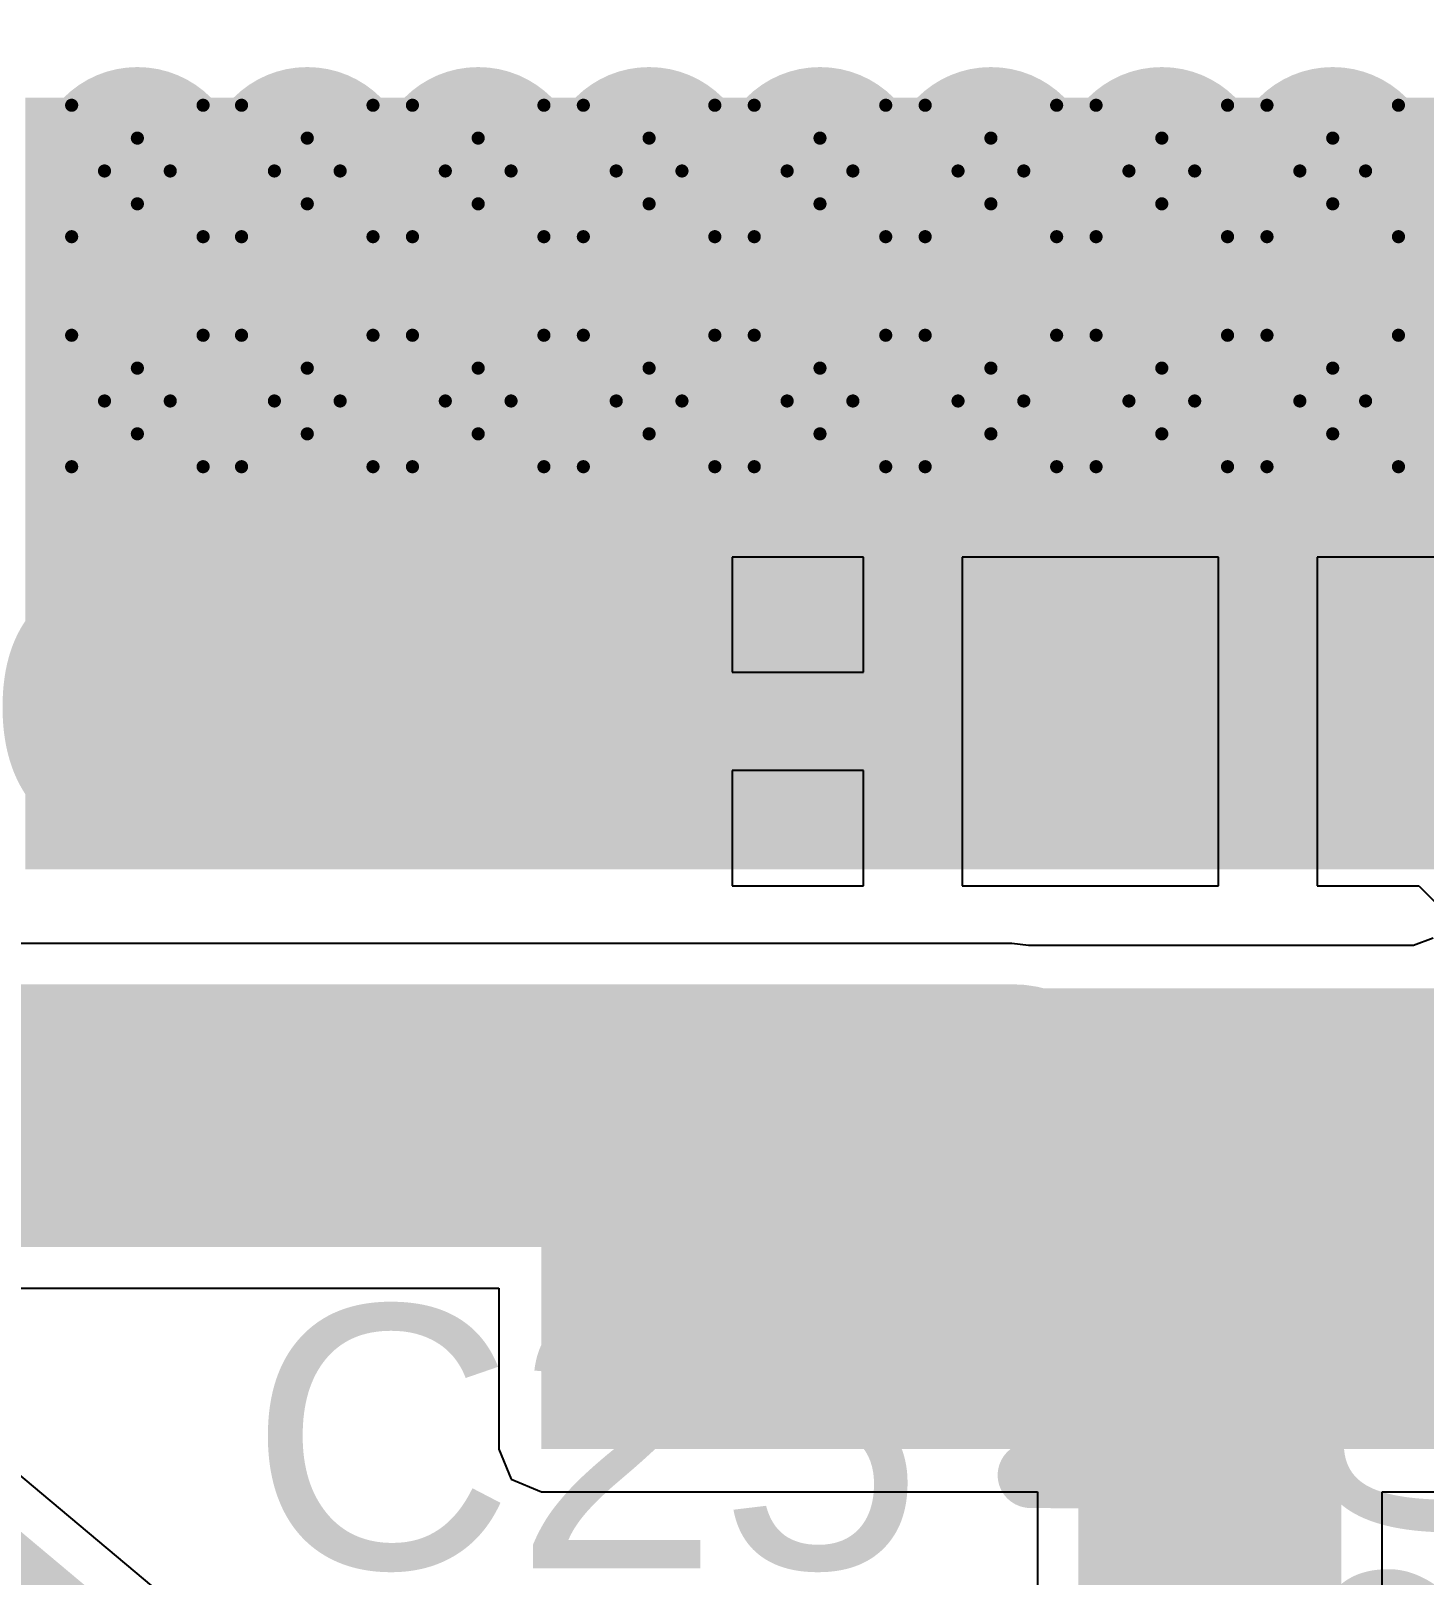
# Model space of a CAD drawing. Header units: inches. Extents: x -5 to 426, y -53 to 116.
# Drawn here: x 10.77 to 16.16, y -42.32 to -36.35 of the extents above; entities that cross this region are included whole.
import ezdxf

# ---------------------------------------------------------------- set-up
doc = ezdxf.new("R2010")
doc.units = ezdxf.units.IN
for name, color, linetype in [('Board Outline', 216, 'Continuous'), ('Bottom Layer', 5, 'Continuous'), ('Bottom Solder', 6, 'Continuous'), ('Drill Drawing', 1, 'Continuous'), ('Top Layer', 1, 'Continuous'), ('Top Overlay', 2, 'Continuous'), ('Top Paste', 8, 'Continuous'), ('Top Solder', 216, 'Continuous'), ('Via Holes', 16, 'Continuous')]:
    doc.layers.add(name, color=color, linetype=linetype)
doc.styles.add('Arial', font='', dxfattribs={"height": 0.2})
doc.styles.get('Arial').set_extended_font_data('Arial')

# ---------------------------------------------------------------- blocks, each defined once
blk = doc.blocks.new('C___0603_30')
at = {"layer": 'Top Layer'}
for points in [[(-0.381, 0.4445), (-0.381, -0.4445), (-1.143, -0.4445), (-1.143, 0.4445)], [(1.143, 0.4445), (1.143, -0.4445), (0.381, -0.4445), (0.381, 0.4445)]]:
    blk.add_hatch(color=1, dxfattribs=at).paths.add_polyline_path(points)
at = {"layer": 'Top Paste'}
for points in [[(-0.381, 0.4445), (-0.381, -0.4445), (-1.143, -0.4445), (-1.143, 0.4445)], [(1.143, 0.4445), (1.143, -0.4445), (0.381, -0.4445), (0.381, 0.4445)]]:
    blk.add_hatch(color=8, dxfattribs=at).paths.add_polyline_path(points)
at = {"layer": 'Top Solder'}
for points in [[(-0.321, 0.5045), (-0.321, -0.5045), (-1.203, -0.5045), (-1.203, 0.5045)], [(1.203, 0.5045), (1.203, -0.5045), (0.321, -0.5045), (0.321, 0.5045)]]:
    blk.add_hatch(color=216, dxfattribs=at).paths.add_polyline_path(points)
at = {"layer": 'Top Overlay', "const_width": 0.127}
for points in [[(-1.2446, -0.5334), (-1.2446, 0.5334)], [(-0.4572, 0.5334), (-1.2446, 0.5334)], [(1.2446, 0.5334), (0.4572, 0.5334)], [(1.2446, -0.5334), (1.2446, 0.5334)], [(-0.4572, -0.5334), (-1.2446, -0.5334)], [(1.2446, -0.5334), (0.4572, -0.5334)]]:
    blk.add_lwpolyline(points, dxfattribs=at)
at = {"layer": 'Top Overlay', "const_width": 0.0635}
for points in [[(-1.2764, 0.5334, 1), (-1.2128, 0.5334, 1)], [(-1.2764, 0.5334, 1), (-1.2128, 0.5334, 1)], [(-0.4889, 0.5334, 1), (-0.4254, 0.5334, 1)], [(0.4254, 0.5334, 1), (0.4889, 0.5334, 1)], [(1.2128, 0.5334, 1), (1.2764, 0.5334, 1)], [(1.2128, 0.5334, 1), (1.2764, 0.5334, 1)], [(-1.2764, -0.5334, 1), (-1.2128, -0.5334, 1)], [(-1.2764, -0.5334, 1), (-1.2128, -0.5334, 1)], [(-0.4889, -0.5334, 1), (-0.4254, -0.5334, 1)], [(0.4254, -0.5334, 1), (0.4889, -0.5334, 1)], [(1.2128, -0.5334, 1), (1.2764, -0.5334, 1)], [(1.2128, -0.5334, 1), (1.2764, -0.5334, 1)]]:
    blk.add_lwpolyline(points, format="xyb", close=True, dxfattribs=at)
blk = doc.blocks.new('C___0603_31')
at = {"layer": 'Top Layer'}
for points in [[(-0.381, 0.4445), (-0.381, -0.4445), (-1.143, -0.4445), (-1.143, 0.4445)], [(1.143, 0.4445), (1.143, -0.4445), (0.381, -0.4445), (0.381, 0.4445)]]:
    blk.add_hatch(color=1, dxfattribs=at).paths.add_polyline_path(points)
at = {"layer": 'Top Paste'}
for points in [[(-0.381, 0.4445), (-0.381, -0.4445), (-1.143, -0.4445), (-1.143, 0.4445)], [(1.143, 0.4445), (1.143, -0.4445), (0.381, -0.4445), (0.381, 0.4445)]]:
    blk.add_hatch(color=8, dxfattribs=at).paths.add_polyline_path(points)
at = {"layer": 'Top Solder'}
for points in [[(-0.321, 0.5045), (-0.321, -0.5045), (-1.203, -0.5045), (-1.203, 0.5045)], [(1.203, 0.5045), (1.203, -0.5045), (0.321, -0.5045), (0.321, 0.5045)]]:
    blk.add_hatch(color=216, dxfattribs=at).paths.add_polyline_path(points)
at = {"layer": 'Top Overlay', "const_width": 0.127}
for points in [[(-1.2446, -0.5334), (-1.2446, 0.5334)], [(-0.4572, 0.5334), (-1.2446, 0.5334)], [(1.2446, 0.5334), (0.4572, 0.5334)], [(1.2446, -0.5334), (1.2446, 0.5334)], [(-0.4572, -0.5334), (-1.2446, -0.5334)], [(1.2446, -0.5334), (0.4572, -0.5334)]]:
    blk.add_lwpolyline(points, dxfattribs=at)
at = {"layer": 'Top Overlay', "const_width": 0.0635}
for points in [[(-1.2764, 0.5334, 1), (-1.2128, 0.5334, 1)], [(-1.2764, 0.5334, 1), (-1.2128, 0.5334, 1)], [(-0.4889, 0.5334, 1), (-0.4254, 0.5334, 1)], [(0.4254, 0.5334, 1), (0.4889, 0.5334, 1)], [(1.2128, 0.5334, 1), (1.2764, 0.5334, 1)], [(1.2128, 0.5334, 1), (1.2764, 0.5334, 1)], [(-1.2764, -0.5334, 1), (-1.2128, -0.5334, 1)], [(-1.2764, -0.5334, 1), (-1.2128, -0.5334, 1)], [(-0.4889, -0.5334, 1), (-0.4254, -0.5334, 1)], [(0.4254, -0.5334, 1), (0.4889, -0.5334, 1)], [(1.2128, -0.5334, 1), (1.2764, -0.5334, 1)], [(1.2128, -0.5334, 1), (1.2764, -0.5334, 1)]]:
    blk.add_lwpolyline(points, format="xyb", close=True, dxfattribs=at)

msp = doc.modelspace()

# ---------------------------------------------------------------- hatches: boundary and pattern name
at = {"layer": 'Bottom Layer'}
h = msp.add_hatch(color=5, dxfattribs=at)
edge = h.paths.add_edge_path()
edge.add_arc((11.1839, -36.8883), 0.3, 0, 360)
h = msp.add_hatch(color=5, dxfattribs=at)
edge = h.paths.add_edge_path()
edge.add_arc((11.8404, -36.8883), 0.3, 0, 360)
h = msp.add_hatch(color=5, dxfattribs=at)
edge = h.paths.add_edge_path()
edge.add_arc((12.5008, -36.8883), 0.3, 0, 360)
h = msp.add_hatch(color=5, dxfattribs=at)
edge = h.paths.add_edge_path()
edge.add_arc((13.1612, -36.8883), 0.3, 0, 360)
h = msp.add_hatch(color=5, dxfattribs=at)
edge = h.paths.add_edge_path()
edge.add_arc((13.8216, -36.8883), 0.3, 0, 360)
h = msp.add_hatch(color=5, dxfattribs=at)
edge = h.paths.add_edge_path()
edge.add_arc((14.482, -36.8883), 0.3, 0, 360)
h = msp.add_hatch(color=5, dxfattribs=at)
edge = h.paths.add_edge_path()
edge.add_arc((15.1424, -36.8883), 0.3, 0, 360)
h = msp.add_hatch(color=5, dxfattribs=at)
edge = h.paths.add_edge_path()
edge.add_arc((15.8028, -36.8883), 0.3, 0, 360)
h = msp.add_hatch(color=5, dxfattribs=at)
edge = h.paths.add_edge_path()
edge.add_arc((11.1839, -37.7773), 0.3, 0, 360)
h = msp.add_hatch(color=5, dxfattribs=at)
edge = h.paths.add_edge_path()
edge.add_arc((11.8404, -37.7773), 0.3, 0, 360)
h = msp.add_hatch(color=5, dxfattribs=at)
edge = h.paths.add_edge_path()
edge.add_arc((12.5008, -37.7773), 0.3, 0, 360)
h = msp.add_hatch(color=5, dxfattribs=at)
edge = h.paths.add_edge_path()
edge.add_arc((13.1612, -37.7773), 0.3, 0, 360)
h = msp.add_hatch(color=5, dxfattribs=at)
edge = h.paths.add_edge_path()
edge.add_arc((13.8216, -37.7773), 0.3, 0, 360)
h = msp.add_hatch(color=5, dxfattribs=at)
edge = h.paths.add_edge_path()
edge.add_arc((14.482, -37.7773), 0.3, 0, 360)
h = msp.add_hatch(color=5, dxfattribs=at)
edge = h.paths.add_edge_path()
edge.add_arc((15.1424, -37.7773), 0.3, 0, 360)
h = msp.add_hatch(color=5, dxfattribs=at)
edge = h.paths.add_edge_path()
edge.add_arc((15.8028, -37.7773), 0.3, 0, 360)
at = {"layer": 'Bottom Solder'}
h = msp.add_hatch(color=6, dxfattribs=at)
edge = h.paths.add_edge_path()
edge.add_arc((11.1839, -36.8883), 0.4016, 0, 360)
h = msp.add_hatch(color=6, dxfattribs=at)
edge = h.paths.add_edge_path()
edge.add_arc((11.8404, -36.8883), 0.4016, 0, 360)
h = msp.add_hatch(color=6, dxfattribs=at)
edge = h.paths.add_edge_path()
edge.add_arc((12.5008, -36.8883), 0.4016, 0, 360)
h = msp.add_hatch(color=6, dxfattribs=at)
edge = h.paths.add_edge_path()
edge.add_arc((13.1612, -36.8883), 0.4016, 0, 360)
h = msp.add_hatch(color=6, dxfattribs=at)
edge = h.paths.add_edge_path()
edge.add_arc((13.8216, -36.8883), 0.4016, 0, 360)
h = msp.add_hatch(color=6, dxfattribs=at)
edge = h.paths.add_edge_path()
edge.add_arc((14.482, -36.8883), 0.4016, 0, 360)
h = msp.add_hatch(color=6, dxfattribs=at)
edge = h.paths.add_edge_path()
edge.add_arc((15.1424, -36.8883), 0.4016, 0, 360)
h = msp.add_hatch(color=6, dxfattribs=at)
edge = h.paths.add_edge_path()
edge.add_arc((15.8028, -36.8883), 0.4016, 0, 360)
h = msp.add_hatch(color=6, dxfattribs=at)
edge = h.paths.add_edge_path()
edge.add_arc((11.1839, -37.7773), 0.4016, 0, 360)
h = msp.add_hatch(color=6, dxfattribs=at)
edge = h.paths.add_edge_path()
edge.add_arc((11.8404, -37.7773), 0.4016, 0, 360)
h = msp.add_hatch(color=6, dxfattribs=at)
edge = h.paths.add_edge_path()
edge.add_arc((12.5008, -37.7773), 0.4016, 0, 360)
h = msp.add_hatch(color=6, dxfattribs=at)
edge = h.paths.add_edge_path()
edge.add_arc((13.1612, -37.7773), 0.4016, 0, 360)
h = msp.add_hatch(color=6, dxfattribs=at)
edge = h.paths.add_edge_path()
edge.add_arc((13.8216, -37.7773), 0.4016, 0, 360)
h = msp.add_hatch(color=6, dxfattribs=at)
edge = h.paths.add_edge_path()
edge.add_arc((14.482, -37.7773), 0.4016, 0, 360)
h = msp.add_hatch(color=6, dxfattribs=at)
edge = h.paths.add_edge_path()
edge.add_arc((15.1424, -37.7773), 0.4016, 0, 360)
h = msp.add_hatch(color=6, dxfattribs=at)
edge = h.paths.add_edge_path()
edge.add_arc((15.8028, -37.7773), 0.4016, 0, 360)
h = msp.add_hatch(color=6, dxfattribs=at)
edge = h.paths.add_edge_path()
edge.add_arc((16.4632, -38.6663), 0.4016, 0, 360)
at = {"layer": 'Top Layer'}
for points in [[(10.7513, -39.5871), (17.4442, -39.5871), (17.4442, -36.6051), (10.7513, -36.6051)], [(13.304, -39.297), (18.8195, -39.297), (18.8195, -38.947), (13.304, -38.947)], [(12.7452, -40.5396), (18.8195, -40.5396), (18.8195, -40.047), (12.7452, -40.047)], [(12.7452, -41.8284), (17.9014, -41.8284), (17.9014, -40.047), (12.7452, -40.047)], [(9.1479, -42.5229), (10.8559, -43.9561), (11.6961, -42.9548), (9.9881, -41.5216)]]:
    msp.add_hatch(color=1, dxfattribs=at).paths.add_polyline_path(points)
h = msp.add_hatch(color=1, dxfattribs=at)
edge = h.paths.add_edge_path()
edge.add_arc((11.1839, -36.8883), 0.3, 0, 360)
h = msp.add_hatch(color=1, dxfattribs=at)
edge = h.paths.add_edge_path()
edge.add_arc((11.8404, -36.8883), 0.3, 0, 360)
h = msp.add_hatch(color=1, dxfattribs=at)
edge = h.paths.add_edge_path()
edge.add_arc((12.5008, -36.8883), 0.3, 0, 360)
h = msp.add_hatch(color=1, dxfattribs=at)
edge = h.paths.add_edge_path()
edge.add_arc((13.1612, -36.8883), 0.3, 0, 360)
h = msp.add_hatch(color=1, dxfattribs=at)
edge = h.paths.add_edge_path()
edge.add_arc((13.8216, -36.8883), 0.3, 0, 360)
h = msp.add_hatch(color=1, dxfattribs=at)
edge = h.paths.add_edge_path()
edge.add_arc((14.482, -36.8883), 0.3, 0, 360)
h = msp.add_hatch(color=1, dxfattribs=at)
edge = h.paths.add_edge_path()
edge.add_arc((15.1424, -36.8883), 0.3, 0, 360)
h = msp.add_hatch(color=1, dxfattribs=at)
edge = h.paths.add_edge_path()
edge.add_arc((15.8028, -36.8883), 0.3, 0, 360)
h = msp.add_hatch(color=1, dxfattribs=at)
edge = h.paths.add_edge_path()
edge.add_arc((11.1839, -37.7773), 0.3, 0, 360)
h = msp.add_hatch(color=1, dxfattribs=at)
edge = h.paths.add_edge_path()
edge.add_arc((11.8404, -37.7773), 0.3, 0, 360)
h = msp.add_hatch(color=1, dxfattribs=at)
edge = h.paths.add_edge_path()
edge.add_arc((12.5008, -37.7773), 0.3, 0, 360)
h = msp.add_hatch(color=1, dxfattribs=at)
edge = h.paths.add_edge_path()
edge.add_arc((13.1612, -37.7773), 0.3, 0, 360)
h = msp.add_hatch(color=1, dxfattribs=at)
edge = h.paths.add_edge_path()
edge.add_arc((13.8216, -37.7773), 0.3, 0, 360)
h = msp.add_hatch(color=1, dxfattribs=at)
edge = h.paths.add_edge_path()
edge.add_arc((14.482, -37.7773), 0.3, 0, 360)
h = msp.add_hatch(color=1, dxfattribs=at)
edge = h.paths.add_edge_path()
edge.add_arc((15.1424, -37.7773), 0.3, 0, 360)
h = msp.add_hatch(color=1, dxfattribs=at)
edge = h.paths.add_edge_path()
edge.add_arc((15.8028, -37.7773), 0.3, 0, 360)
at = {"layer": 'Top Solder'}
h = msp.add_hatch(color=216, dxfattribs=at)
edge = h.paths.add_edge_path()
edge.add_arc((11.1839, -36.8883), 0.4016, 0, 360)
h = msp.add_hatch(color=216, dxfattribs=at)
edge = h.paths.add_edge_path()
edge.add_arc((11.8404, -36.8883), 0.4016, 0, 360)
h = msp.add_hatch(color=216, dxfattribs=at)
edge = h.paths.add_edge_path()
edge.add_arc((12.5008, -36.8883), 0.4016, 0, 360)
h = msp.add_hatch(color=216, dxfattribs=at)
edge = h.paths.add_edge_path()
edge.add_arc((13.1612, -36.8883), 0.4016, 0, 360)
h = msp.add_hatch(color=216, dxfattribs=at)
edge = h.paths.add_edge_path()
edge.add_arc((13.8216, -36.8883), 0.4016, 0, 360)
h = msp.add_hatch(color=216, dxfattribs=at)
edge = h.paths.add_edge_path()
edge.add_arc((14.482, -36.8883), 0.4016, 0, 360)
h = msp.add_hatch(color=216, dxfattribs=at)
edge = h.paths.add_edge_path()
edge.add_arc((15.1424, -36.8883), 0.4016, 0, 360)
h = msp.add_hatch(color=216, dxfattribs=at)
edge = h.paths.add_edge_path()
edge.add_arc((15.8028, -36.8883), 0.4016, 0, 360)
h = msp.add_hatch(color=216, dxfattribs=at)
edge = h.paths.add_edge_path()
edge.add_arc((11.1839, -37.7773), 0.4016, 0, 360)
h = msp.add_hatch(color=216, dxfattribs=at)
edge = h.paths.add_edge_path()
edge.add_arc((11.8404, -37.7773), 0.4016, 0, 360)
h = msp.add_hatch(color=216, dxfattribs=at)
edge = h.paths.add_edge_path()
edge.add_arc((12.5008, -37.7773), 0.4016, 0, 360)
h = msp.add_hatch(color=216, dxfattribs=at)
edge = h.paths.add_edge_path()
edge.add_arc((13.1612, -37.7773), 0.4016, 0, 360)
h = msp.add_hatch(color=216, dxfattribs=at)
edge = h.paths.add_edge_path()
edge.add_arc((13.8216, -37.7773), 0.4016, 0, 360)
h = msp.add_hatch(color=216, dxfattribs=at)
edge = h.paths.add_edge_path()
edge.add_arc((14.482, -37.7773), 0.4016, 0, 360)
h = msp.add_hatch(color=216, dxfattribs=at)
edge = h.paths.add_edge_path()
edge.add_arc((15.1424, -37.7773), 0.4016, 0, 360)
h = msp.add_hatch(color=216, dxfattribs=at)
edge = h.paths.add_edge_path()
edge.add_arc((15.8028, -37.7773), 0.4016, 0, 360)
h = msp.add_hatch(color=216, dxfattribs=at)
edge = h.paths.add_edge_path()
edge.add_arc((16.4632, -38.6663), 0.4016, 0, 360)
at = {"layer": 'Via Holes'}
h = msp.add_hatch(color=7, dxfattribs=at)
edge = h.paths.add_edge_path()
edge.add_arc((11.1839, -36.8883), 0.15, 0, 360)
h = msp.add_hatch(color=7, dxfattribs=at)
edge = h.paths.add_edge_path()
edge.add_arc((11.8404, -36.8883), 0.15, 0, 360)
h = msp.add_hatch(color=7, dxfattribs=at)
edge = h.paths.add_edge_path()
edge.add_arc((12.5008, -36.8883), 0.15, 0, 360)
h = msp.add_hatch(color=7, dxfattribs=at)
edge = h.paths.add_edge_path()
edge.add_arc((13.1612, -36.8883), 0.15, 0, 360)
h = msp.add_hatch(color=7, dxfattribs=at)
edge = h.paths.add_edge_path()
edge.add_arc((13.8216, -36.8883), 0.15, 0, 360)
h = msp.add_hatch(color=7, dxfattribs=at)
edge = h.paths.add_edge_path()
edge.add_arc((14.482, -36.8883), 0.15, 0, 360)
h = msp.add_hatch(color=7, dxfattribs=at)
edge = h.paths.add_edge_path()
edge.add_arc((15.1424, -36.8883), 0.15, 0, 360)
h = msp.add_hatch(color=7, dxfattribs=at)
edge = h.paths.add_edge_path()
edge.add_arc((15.8028, -36.8883), 0.15, 0, 360)
h = msp.add_hatch(color=7, dxfattribs=at)
edge = h.paths.add_edge_path()
edge.add_arc((11.1839, -37.7773), 0.15, 0, 360)
h = msp.add_hatch(color=7, dxfattribs=at)
edge = h.paths.add_edge_path()
edge.add_arc((11.8404, -37.7773), 0.15, 0, 360)
h = msp.add_hatch(color=7, dxfattribs=at)
edge = h.paths.add_edge_path()
edge.add_arc((12.5008, -37.7773), 0.15, 0, 360)
h = msp.add_hatch(color=7, dxfattribs=at)
edge = h.paths.add_edge_path()
edge.add_arc((13.1612, -37.7773), 0.15, 0, 360)
h = msp.add_hatch(color=7, dxfattribs=at)
edge = h.paths.add_edge_path()
edge.add_arc((13.8216, -37.7773), 0.15, 0, 360)
h = msp.add_hatch(color=7, dxfattribs=at)
edge = h.paths.add_edge_path()
edge.add_arc((14.482, -37.7773), 0.15, 0, 360)
h = msp.add_hatch(color=7, dxfattribs=at)
edge = h.paths.add_edge_path()
edge.add_arc((15.1424, -37.7773), 0.15, 0, 360)
h = msp.add_hatch(color=7, dxfattribs=at)
edge = h.paths.add_edge_path()
edge.add_arc((15.8028, -37.7773), 0.15, 0, 360)

# ---------------------------------------------------------------- linework, layer by layer
at = {"layer": 'Board Outline', "const_width": 0.254}
msp.add_lwpolyline([(49.7725, 6.3481, -1.144567), (-0.2979, -38.4414)], format="xyb", dxfattribs=at)
at = {"layer": 'Drill Drawing', "const_width": 0.0508}
for points in [[(10.9299, -36.6343), (11.1839, -36.7613)], [(10.9299, -36.6343), (11.0569, -36.8883)], [(11.1839, -36.7613), (11.4379, -36.6343)], [(11.3109, -36.8883), (11.4379, -36.6343)], [(11.5864, -36.6343), (11.8404, -36.7613)], [(11.5864, -36.6343), (11.7134, -36.8883)], [(11.8404, -36.7613), (12.0944, -36.6343)], [(11.9674, -36.8883), (12.0944, -36.6343)], [(12.2468, -36.6343), (12.5008, -36.7613)], [(12.2468, -36.6343), (12.3738, -36.8883)], [(12.5008, -36.7613), (12.7548, -36.6343)], [(12.6278, -36.8883), (12.7548, -36.6343)], [(12.9072, -36.6343), (13.1612, -36.7613)], [(12.9072, -36.6343), (13.0342, -36.8883)], [(13.1612, -36.7613), (13.4152, -36.6343)], [(13.2882, -36.8883), (13.4152, -36.6343)], [(13.5676, -36.6343), (13.8216, -36.7613)], [(13.5676, -36.6343), (13.6946, -36.8883)], [(13.8216, -36.7613), (14.0756, -36.6343)], [(13.9486, -36.8883), (14.0756, -36.6343)], [(14.228, -36.6343), (14.482, -36.7613)], [(14.228, -36.6343), (14.355, -36.8883)], [(14.482, -36.7613), (14.736, -36.6343)], [(14.609, -36.8883), (14.736, -36.6343)], [(14.8884, -36.6343), (15.1424, -36.7613)], [(14.8884, -36.6343), (15.0154, -36.8883)], [(15.1424, -36.7613), (15.3964, -36.6343)], [(15.2694, -36.8883), (15.3964, -36.6343)], [(15.5488, -36.6343), (15.8028, -36.7613)], [(15.5488, -36.6343), (15.6758, -36.8883)], [(15.8028, -36.7613), (16.0568, -36.6343)], [(15.9298, -36.8883), (16.0568, -36.6343)], [(10.9299, -37.1423), (11.0569, -36.8883)], [(11.3109, -36.8883), (11.4379, -37.1423)], [(11.5864, -37.1423), (11.7134, -36.8883)], [(11.9674, -36.8883), (12.0944, -37.1423)], [(12.2468, -37.1423), (12.3738, -36.8883)], [(12.6278, -36.8883), (12.7548, -37.1423)], [(12.9072, -37.1423), (13.0342, -36.8883)], [(13.2882, -36.8883), (13.4152, -37.1423)], [(13.5676, -37.1423), (13.6946, -36.8883)], [(13.9486, -36.8883), (14.0756, -37.1423)], [(14.228, -37.1423), (14.355, -36.8883)], [(14.609, -36.8883), (14.736, -37.1423)], [(14.8884, -37.1423), (15.0154, -36.8883)], [(15.2694, -36.8883), (15.3964, -37.1423)], [(15.5488, -37.1423), (15.6758, -36.8883)], [(15.9298, -36.8883), (16.0568, -37.1423)], [(10.9299, -37.1423), (11.1839, -37.0153)], [(11.1839, -37.0153), (11.4379, -37.1423)], [(11.5864, -37.1423), (11.8404, -37.0153)], [(11.8404, -37.0153), (12.0944, -37.1423)], [(12.2468, -37.1423), (12.5008, -37.0153)], [(12.5008, -37.0153), (12.7548, -37.1423)], [(12.9072, -37.1423), (13.1612, -37.0153)], [(13.1612, -37.0153), (13.4152, -37.1423)], [(13.5676, -37.1423), (13.8216, -37.0153)], [(13.8216, -37.0153), (14.0756, -37.1423)], [(14.228, -37.1423), (14.482, -37.0153)], [(14.482, -37.0153), (14.736, -37.1423)], [(14.8884, -37.1423), (15.1424, -37.0153)], [(15.1424, -37.0153), (15.3964, -37.1423)], [(15.5488, -37.1423), (15.8028, -37.0153)], [(15.8028, -37.0153), (16.0568, -37.1423)], [(10.9299, -37.5233), (11.1839, -37.6503)], [(10.9299, -37.5233), (11.0569, -37.7773)], [(11.1839, -37.6503), (11.4379, -37.5233)], [(11.3109, -37.7773), (11.4379, -37.5233)], [(11.5864, -37.5233), (11.8404, -37.6503)], [(11.5864, -37.5233), (11.7134, -37.7773)], [(11.8404, -37.6503), (12.0944, -37.5233)], [(11.9674, -37.7773), (12.0944, -37.5233)], [(12.2468, -37.5233), (12.5008, -37.6503)], [(12.2468, -37.5233), (12.3738, -37.7773)], [(12.5008, -37.6503), (12.7548, -37.5233)], [(12.6278, -37.7773), (12.7548, -37.5233)], [(12.9072, -37.5233), (13.1612, -37.6503)], [(12.9072, -37.5233), (13.0342, -37.7773)], [(13.1612, -37.6503), (13.4152, -37.5233)], [(13.2882, -37.7773), (13.4152, -37.5233)], [(13.5676, -37.5233), (13.8216, -37.6503)], [(13.5676, -37.5233), (13.6946, -37.7773)], [(13.8216, -37.6503), (14.0756, -37.5233)], [(13.9486, -37.7773), (14.0756, -37.5233)], [(14.228, -37.5233), (14.482, -37.6503)], [(14.228, -37.5233), (14.355, -37.7773)], [(14.482, -37.6503), (14.736, -37.5233)], [(14.609, -37.7773), (14.736, -37.5233)], [(14.8884, -37.5233), (15.1424, -37.6503)], [(14.8884, -37.5233), (15.0154, -37.7773)], [(15.1424, -37.6503), (15.3964, -37.5233)], [(15.2694, -37.7773), (15.3964, -37.5233)], [(15.5488, -37.5233), (15.8028, -37.6503)], [(15.5488, -37.5233), (15.6758, -37.7773)], [(15.8028, -37.6503), (16.0568, -37.5233)], [(15.9298, -37.7773), (16.0568, -37.5233)], [(10.9299, -38.0313), (11.0569, -37.7773)], [(11.3109, -37.7773), (11.4379, -38.0313)], [(11.5864, -38.0313), (11.7134, -37.7773)], [(11.9674, -37.7773), (12.0944, -38.0313)], [(12.2468, -38.0313), (12.3738, -37.7773)], [(12.6278, -37.7773), (12.7548, -38.0313)], [(12.9072, -38.0313), (13.0342, -37.7773)], [(13.2882, -37.7773), (13.4152, -38.0313)], [(13.5676, -38.0313), (13.6946, -37.7773)], [(13.9486, -37.7773), (14.0756, -38.0313)], [(14.228, -38.0313), (14.355, -37.7773)], [(14.609, -37.7773), (14.736, -38.0313)], [(14.8884, -38.0313), (15.0154, -37.7773)], [(15.2694, -37.7773), (15.3964, -38.0313)], [(15.5488, -38.0313), (15.6758, -37.7773)], [(15.9298, -37.7773), (16.0568, -38.0313)], [(10.9299, -38.0313), (11.1839, -37.9043)], [(11.1839, -37.9043), (11.4379, -38.0313)], [(11.5864, -38.0313), (11.8404, -37.9043)], [(11.8404, -37.9043), (12.0944, -38.0313)], [(12.2468, -38.0313), (12.5008, -37.9043)], [(12.5008, -37.9043), (12.7548, -38.0313)], [(12.9072, -38.0313), (13.1612, -37.9043)], [(13.1612, -37.9043), (13.4152, -38.0313)], [(13.5676, -38.0313), (13.8216, -37.9043)], [(13.8216, -37.9043), (14.0756, -38.0313)], [(14.228, -38.0313), (14.482, -37.9043)], [(14.482, -37.9043), (14.736, -38.0313)], [(14.8884, -38.0313), (15.1424, -37.9043)], [(15.1424, -37.9043), (15.3964, -38.0313)], [(15.5488, -38.0313), (15.8028, -37.9043)], [(15.8028, -37.9043), (16.0568, -38.0313)]]:
    msp.add_lwpolyline(points, dxfattribs=at)
at = {"layer": 'Drill Drawing', "const_width": 0.0254}
for points in [[(10.9172, -36.6343, 1), (10.9426, -36.6343, 1)], [(10.9172, -36.6343, 1), (10.9426, -36.6343, 1)], [(11.4252, -36.6343, 1), (11.4506, -36.6343, 1)], [(11.4252, -36.6343, 1), (11.4506, -36.6343, 1)], [(11.5737, -36.6343, 1), (11.5991, -36.6343, 1)], [(11.5737, -36.6343, 1), (11.5991, -36.6343, 1)], [(12.0817, -36.6343, 1), (12.1071, -36.6343, 1)], [(12.0817, -36.6343, 1), (12.1071, -36.6343, 1)], [(12.2341, -36.6343, 1), (12.2595, -36.6343, 1)], [(12.2341, -36.6343, 1), (12.2595, -36.6343, 1)], [(12.7421, -36.6343, 1), (12.7675, -36.6343, 1)], [(12.7421, -36.6343, 1), (12.7675, -36.6343, 1)], [(12.8945, -36.6343, 1), (12.9199, -36.6343, 1)], [(12.8945, -36.6343, 1), (12.9199, -36.6343, 1)], [(13.4025, -36.6343, 1), (13.4279, -36.6343, 1)], [(13.4025, -36.6343, 1), (13.4279, -36.6343, 1)], [(13.5549, -36.6343, 1), (13.5803, -36.6343, 1)], [(13.5549, -36.6343, 1), (13.5803, -36.6343, 1)], [(14.0629, -36.6343, 1), (14.0883, -36.6343, 1)], [(14.0629, -36.6343, 1), (14.0883, -36.6343, 1)], [(14.2153, -36.6343, 1), (14.2407, -36.6343, 1)], [(14.2153, -36.6343, 1), (14.2407, -36.6343, 1)], [(14.7233, -36.6343, 1), (14.7487, -36.6343, 1)], [(14.7233, -36.6343, 1), (14.7487, -36.6343, 1)], [(14.8757, -36.6343, 1), (14.9011, -36.6343, 1)], [(14.8757, -36.6343, 1), (14.9011, -36.6343, 1)], [(15.3837, -36.6343, 1), (15.4091, -36.6343, 1)], [(15.3837, -36.6343, 1), (15.4091, -36.6343, 1)], [(15.5361, -36.6343, 1), (15.5615, -36.6343, 1)], [(15.5361, -36.6343, 1), (15.5615, -36.6343, 1)], [(16.0441, -36.6343, 1), (16.0695, -36.6343, 1)], [(16.0441, -36.6343, 1), (16.0695, -36.6343, 1)], [(11.1712, -36.7613, 1), (11.1966, -36.7613, 1)], [(11.1712, -36.7613, 1), (11.1966, -36.7613, 1)], [(11.8277, -36.7613, 1), (11.8531, -36.7613, 1)], [(11.8277, -36.7613, 1), (11.8531, -36.7613, 1)], [(12.4881, -36.7613, 1), (12.5135, -36.7613, 1)], [(12.4881, -36.7613, 1), (12.5135, -36.7613, 1)], [(13.1485, -36.7613, 1), (13.1739, -36.7613, 1)], [(13.1485, -36.7613, 1), (13.1739, -36.7613, 1)], [(13.8089, -36.7613, 1), (13.8343, -36.7613, 1)], [(13.8089, -36.7613, 1), (13.8343, -36.7613, 1)], [(14.4693, -36.7613, 1), (14.4947, -36.7613, 1)], [(14.4693, -36.7613, 1), (14.4947, -36.7613, 1)], [(15.1297, -36.7613, 1), (15.1551, -36.7613, 1)], [(15.1297, -36.7613, 1), (15.1551, -36.7613, 1)], [(15.7901, -36.7613, 1), (15.8155, -36.7613, 1)], [(15.7901, -36.7613, 1), (15.8155, -36.7613, 1)], [(11.0442, -36.8883, 1), (11.0696, -36.8883, 1)], [(11.0442, -36.8883, 1), (11.0696, -36.8883, 1)], [(11.2982, -36.8883, 1), (11.3236, -36.8883, 1)], [(11.2982, -36.8883, 1), (11.3236, -36.8883, 1)], [(11.7007, -36.8883, 1), (11.7261, -36.8883, 1)], [(11.7007, -36.8883, 1), (11.7261, -36.8883, 1)], [(11.9547, -36.8883, 1), (11.9801, -36.8883, 1)], [(11.9547, -36.8883, 1), (11.9801, -36.8883, 1)], [(12.3611, -36.8883, 1), (12.3865, -36.8883, 1)], [(12.3611, -36.8883, 1), (12.3865, -36.8883, 1)], [(12.6151, -36.8883, 1), (12.6405, -36.8883, 1)], [(12.6151, -36.8883, 1), (12.6405, -36.8883, 1)], [(13.0215, -36.8883, 1), (13.0469, -36.8883, 1)], [(13.0215, -36.8883, 1), (13.0469, -36.8883, 1)], [(13.2755, -36.8883, 1), (13.3009, -36.8883, 1)], [(13.2755, -36.8883, 1), (13.3009, -36.8883, 1)], [(13.6819, -36.8883, 1), (13.7073, -36.8883, 1)], [(13.6819, -36.8883, 1), (13.7073, -36.8883, 1)], [(13.9359, -36.8883, 1), (13.9613, -36.8883, 1)], [(13.9359, -36.8883, 1), (13.9613, -36.8883, 1)], [(14.3423, -36.8883, 1), (14.3677, -36.8883, 1)], [(14.3423, -36.8883, 1), (14.3677, -36.8883, 1)], [(14.5963, -36.8883, 1), (14.6217, -36.8883, 1)], [(14.5963, -36.8883, 1), (14.6217, -36.8883, 1)], [(15.0027, -36.8883, 1), (15.0281, -36.8883, 1)], [(15.0027, -36.8883, 1), (15.0281, -36.8883, 1)], [(15.2567, -36.8883, 1), (15.2821, -36.8883, 1)], [(15.2567, -36.8883, 1), (15.2821, -36.8883, 1)], [(15.6631, -36.8883, 1), (15.6885, -36.8883, 1)], [(15.6631, -36.8883, 1), (15.6885, -36.8883, 1)], [(15.9171, -36.8883, 1), (15.9425, -36.8883, 1)], [(15.9171, -36.8883, 1), (15.9425, -36.8883, 1)], [(11.1712, -37.0153, 1), (11.1966, -37.0153, 1)], [(11.1712, -37.0153, 1), (11.1966, -37.0153, 1)], [(11.8277, -37.0153, 1), (11.8531, -37.0153, 1)], [(11.8277, -37.0153, 1), (11.8531, -37.0153, 1)], [(12.4881, -37.0153, 1), (12.5135, -37.0153, 1)], [(12.4881, -37.0153, 1), (12.5135, -37.0153, 1)], [(13.1485, -37.0153, 1), (13.1739, -37.0153, 1)], [(13.1485, -37.0153, 1), (13.1739, -37.0153, 1)], [(13.8089, -37.0153, 1), (13.8343, -37.0153, 1)], [(13.8089, -37.0153, 1), (13.8343, -37.0153, 1)], [(14.4693, -37.0153, 1), (14.4947, -37.0153, 1)], [(14.4693, -37.0153, 1), (14.4947, -37.0153, 1)], [(15.1297, -37.0153, 1), (15.1551, -37.0153, 1)], [(15.1297, -37.0153, 1), (15.1551, -37.0153, 1)], [(15.7901, -37.0153, 1), (15.8155, -37.0153, 1)], [(15.7901, -37.0153, 1), (15.8155, -37.0153, 1)], [(10.9172, -37.1423, 1), (10.9426, -37.1423, 1)], [(10.9172, -37.1423, 1), (10.9426, -37.1423, 1)], [(11.4252, -37.1423, 1), (11.4506, -37.1423, 1)], [(11.4252, -37.1423, 1), (11.4506, -37.1423, 1)], [(11.5737, -37.1423, 1), (11.5991, -37.1423, 1)], [(11.5737, -37.1423, 1), (11.5991, -37.1423, 1)], [(12.0817, -37.1423, 1), (12.1071, -37.1423, 1)], [(12.0817, -37.1423, 1), (12.1071, -37.1423, 1)], [(12.2341, -37.1423, 1), (12.2595, -37.1423, 1)], [(12.2341, -37.1423, 1), (12.2595, -37.1423, 1)], [(12.7421, -37.1423, 1), (12.7675, -37.1423, 1)], [(12.7421, -37.1423, 1), (12.7675, -37.1423, 1)], [(12.8945, -37.1423, 1), (12.9199, -37.1423, 1)], [(12.8945, -37.1423, 1), (12.9199, -37.1423, 1)], [(13.4025, -37.1423, 1), (13.4279, -37.1423, 1)], [(13.4025, -37.1423, 1), (13.4279, -37.1423, 1)], [(13.5549, -37.1423, 1), (13.5803, -37.1423, 1)], [(13.5549, -37.1423, 1), (13.5803, -37.1423, 1)], [(14.0629, -37.1423, 1), (14.0883, -37.1423, 1)], [(14.0629, -37.1423, 1), (14.0883, -37.1423, 1)], [(14.2153, -37.1423, 1), (14.2407, -37.1423, 1)], [(14.2153, -37.1423, 1), (14.2407, -37.1423, 1)], [(14.7233, -37.1423, 1), (14.7487, -37.1423, 1)], [(14.7233, -37.1423, 1), (14.7487, -37.1423, 1)], [(14.8757, -37.1423, 1), (14.9011, -37.1423, 1)], [(14.8757, -37.1423, 1), (14.9011, -37.1423, 1)], [(15.3837, -37.1423, 1), (15.4091, -37.1423, 1)], [(15.3837, -37.1423, 1), (15.4091, -37.1423, 1)], [(15.5361, -37.1423, 1), (15.5615, -37.1423, 1)], [(15.5361, -37.1423, 1), (15.5615, -37.1423, 1)], [(16.0441, -37.1423, 1), (16.0695, -37.1423, 1)], [(16.0441, -37.1423, 1), (16.0695, -37.1423, 1)], [(10.9172, -37.5233, 1), (10.9426, -37.5233, 1)], [(10.9172, -37.5233, 1), (10.9426, -37.5233, 1)], [(11.4252, -37.5233, 1), (11.4506, -37.5233, 1)], [(11.4252, -37.5233, 1), (11.4506, -37.5233, 1)], [(11.5737, -37.5233, 1), (11.5991, -37.5233, 1)], [(11.5737, -37.5233, 1), (11.5991, -37.5233, 1)], [(12.0817, -37.5233, 1), (12.1071, -37.5233, 1)], [(12.0817, -37.5233, 1), (12.1071, -37.5233, 1)], [(12.2341, -37.5233, 1), (12.2595, -37.5233, 1)], [(12.2341, -37.5233, 1), (12.2595, -37.5233, 1)], [(12.7421, -37.5233, 1), (12.7675, -37.5233, 1)], [(12.7421, -37.5233, 1), (12.7675, -37.5233, 1)], [(12.8945, -37.5233, 1), (12.9199, -37.5233, 1)], [(12.8945, -37.5233, 1), (12.9199, -37.5233, 1)], [(13.4025, -37.5233, 1), (13.4279, -37.5233, 1)], [(13.4025, -37.5233, 1), (13.4279, -37.5233, 1)], [(13.5549, -37.5233, 1), (13.5803, -37.5233, 1)], [(13.5549, -37.5233, 1), (13.5803, -37.5233, 1)], [(14.0629, -37.5233, 1), (14.0883, -37.5233, 1)], [(14.0629, -37.5233, 1), (14.0883, -37.5233, 1)], [(14.2153, -37.5233, 1), (14.2407, -37.5233, 1)], [(14.2153, -37.5233, 1), (14.2407, -37.5233, 1)], [(14.7233, -37.5233, 1), (14.7487, -37.5233, 1)], [(14.7233, -37.5233, 1), (14.7487, -37.5233, 1)], [(14.8757, -37.5233, 1), (14.9011, -37.5233, 1)], [(14.8757, -37.5233, 1), (14.9011, -37.5233, 1)], [(15.3837, -37.5233, 1), (15.4091, -37.5233, 1)], [(15.3837, -37.5233, 1), (15.4091, -37.5233, 1)], [(15.5361, -37.5233, 1), (15.5615, -37.5233, 1)], [(15.5361, -37.5233, 1), (15.5615, -37.5233, 1)], [(16.0441, -37.5233, 1), (16.0695, -37.5233, 1)], [(16.0441, -37.5233, 1), (16.0695, -37.5233, 1)], [(11.1712, -37.6503, 1), (11.1966, -37.6503, 1)], [(11.1712, -37.6503, 1), (11.1966, -37.6503, 1)], [(11.8277, -37.6503, 1), (11.8531, -37.6503, 1)], [(11.8277, -37.6503, 1), (11.8531, -37.6503, 1)], [(12.4881, -37.6503, 1), (12.5135, -37.6503, 1)], [(12.4881, -37.6503, 1), (12.5135, -37.6503, 1)], [(13.1485, -37.6503, 1), (13.1739, -37.6503, 1)], [(13.1485, -37.6503, 1), (13.1739, -37.6503, 1)], [(13.8089, -37.6503, 1), (13.8343, -37.6503, 1)], [(13.8089, -37.6503, 1), (13.8343, -37.6503, 1)], [(14.4693, -37.6503, 1), (14.4947, -37.6503, 1)], [(14.4693, -37.6503, 1), (14.4947, -37.6503, 1)], [(15.1297, -37.6503, 1), (15.1551, -37.6503, 1)], [(15.1297, -37.6503, 1), (15.1551, -37.6503, 1)], [(15.7901, -37.6503, 1), (15.8155, -37.6503, 1)], [(15.7901, -37.6503, 1), (15.8155, -37.6503, 1)], [(11.0442, -37.7773, 1), (11.0696, -37.7773, 1)], [(11.0442, -37.7773, 1), (11.0696, -37.7773, 1)], [(11.2982, -37.7773, 1), (11.3236, -37.7773, 1)], [(11.2982, -37.7773, 1), (11.3236, -37.7773, 1)], [(11.7007, -37.7773, 1), (11.7261, -37.7773, 1)], [(11.7007, -37.7773, 1), (11.7261, -37.7773, 1)], [(11.9547, -37.7773, 1), (11.9801, -37.7773, 1)], [(11.9547, -37.7773, 1), (11.9801, -37.7773, 1)], [(12.3611, -37.7773, 1), (12.3865, -37.7773, 1)], [(12.3611, -37.7773, 1), (12.3865, -37.7773, 1)], [(12.6151, -37.7773, 1), (12.6405, -37.7773, 1)], [(12.6151, -37.7773, 1), (12.6405, -37.7773, 1)], [(13.0215, -37.7773, 1), (13.0469, -37.7773, 1)], [(13.0215, -37.7773, 1), (13.0469, -37.7773, 1)], [(13.2755, -37.7773, 1), (13.3009, -37.7773, 1)], [(13.2755, -37.7773, 1), (13.3009, -37.7773, 1)], [(13.6819, -37.7773, 1), (13.7073, -37.7773, 1)], [(13.6819, -37.7773, 1), (13.7073, -37.7773, 1)], [(13.9359, -37.7773, 1), (13.9613, -37.7773, 1)], [(13.9359, -37.7773, 1), (13.9613, -37.7773, 1)], [(14.3423, -37.7773, 1), (14.3677, -37.7773, 1)], [(14.3423, -37.7773, 1), (14.3677, -37.7773, 1)], [(14.5963, -37.7773, 1), (14.6217, -37.7773, 1)], [(14.5963, -37.7773, 1), (14.6217, -37.7773, 1)], [(15.0027, -37.7773, 1), (15.0281, -37.7773, 1)], [(15.0027, -37.7773, 1), (15.0281, -37.7773, 1)], [(15.2567, -37.7773, 1), (15.2821, -37.7773, 1)], [(15.2567, -37.7773, 1), (15.2821, -37.7773, 1)], [(15.6631, -37.7773, 1), (15.6885, -37.7773, 1)], [(15.6631, -37.7773, 1), (15.6885, -37.7773, 1)], [(15.9171, -37.7773, 1), (15.9425, -37.7773, 1)], [(15.9171, -37.7773, 1), (15.9425, -37.7773, 1)], [(11.1712, -37.9043, 1), (11.1966, -37.9043, 1)], [(11.1712, -37.9043, 1), (11.1966, -37.9043, 1)], [(11.8277, -37.9043, 1), (11.8531, -37.9043, 1)], [(11.8277, -37.9043, 1), (11.8531, -37.9043, 1)], [(12.4881, -37.9043, 1), (12.5135, -37.9043, 1)], [(12.4881, -37.9043, 1), (12.5135, -37.9043, 1)], [(13.1485, -37.9043, 1), (13.1739, -37.9043, 1)], [(13.1485, -37.9043, 1), (13.1739, -37.9043, 1)], [(13.8089, -37.9043, 1), (13.8343, -37.9043, 1)], [(13.8089, -37.9043, 1), (13.8343, -37.9043, 1)], [(14.4693, -37.9043, 1), (14.4947, -37.9043, 1)], [(14.4693, -37.9043, 1), (14.4947, -37.9043, 1)], [(15.1297, -37.9043, 1), (15.1551, -37.9043, 1)], [(15.1297, -37.9043, 1), (15.1551, -37.9043, 1)], [(15.7901, -37.9043, 1), (15.8155, -37.9043, 1)], [(15.7901, -37.9043, 1), (15.8155, -37.9043, 1)], [(10.9172, -38.0313, 1), (10.9426, -38.0313, 1)], [(10.9172, -38.0313, 1), (10.9426, -38.0313, 1)], [(11.4252, -38.0313, 1), (11.4506, -38.0313, 1)], [(11.4252, -38.0313, 1), (11.4506, -38.0313, 1)], [(11.5737, -38.0313, 1), (11.5991, -38.0313, 1)], [(11.5737, -38.0313, 1), (11.5991, -38.0313, 1)], [(12.0817, -38.0313, 1), (12.1071, -38.0313, 1)], [(12.0817, -38.0313, 1), (12.1071, -38.0313, 1)], [(12.2341, -38.0313, 1), (12.2595, -38.0313, 1)], [(12.2341, -38.0313, 1), (12.2595, -38.0313, 1)], [(12.7421, -38.0313, 1), (12.7675, -38.0313, 1)], [(12.7421, -38.0313, 1), (12.7675, -38.0313, 1)], [(12.8945, -38.0313, 1), (12.9199, -38.0313, 1)], [(12.8945, -38.0313, 1), (12.9199, -38.0313, 1)], [(13.4025, -38.0313, 1), (13.4279, -38.0313, 1)], [(13.4025, -38.0313, 1), (13.4279, -38.0313, 1)], [(13.5549, -38.0313, 1), (13.5803, -38.0313, 1)], [(13.5549, -38.0313, 1), (13.5803, -38.0313, 1)], [(14.0629, -38.0313, 1), (14.0883, -38.0313, 1)], [(14.0629, -38.0313, 1), (14.0883, -38.0313, 1)], [(14.2153, -38.0313, 1), (14.2407, -38.0313, 1)], [(14.2153, -38.0313, 1), (14.2407, -38.0313, 1)], [(14.7233, -38.0313, 1), (14.7487, -38.0313, 1)], [(14.7233, -38.0313, 1), (14.7487, -38.0313, 1)], [(14.8757, -38.0313, 1), (14.9011, -38.0313, 1)], [(14.8757, -38.0313, 1), (14.9011, -38.0313, 1)], [(15.3837, -38.0313, 1), (15.4091, -38.0313, 1)], [(15.3837, -38.0313, 1), (15.4091, -38.0313, 1)], [(15.5361, -38.0313, 1), (15.5615, -38.0313, 1)], [(15.5361, -38.0313, 1), (15.5615, -38.0313, 1)], [(16.0441, -38.0313, 1), (16.0695, -38.0313, 1)], [(16.0441, -38.0313, 1), (16.0695, -38.0313, 1)]]:
    msp.add_lwpolyline(points, format="xyb", close=True, dxfattribs=at)
at = {"layer": 'Top Layer'}
for p, q in [((13.9898, -38.3806), (13.4818, -38.3806)), ((13.4818, -38.3806), (13.4818, -38.8251)), ((13.9898, -38.8251), (13.9898, -38.3806)), ((15.3614, -38.3806), (14.3708, -38.3806)), ((14.3708, -38.3806), (14.3708, -39.0156)), ((15.3614, -39.0156), (15.3614, -38.3806)), ((16.2504, -38.3806), (15.7424, -38.3806)), ((15.7424, -38.3806), (15.7424, -39.0156)), ((13.4818, -38.8251), (13.9898, -38.8251)), ((14.3708, -39.0156), (14.3708, -39.6506)), ((15.3614, -39.6506), (15.3614, -39.0156)), ((15.7424, -39.0156), (15.7424, -39.6506)), ((13.9898, -39.2061), (13.4818, -39.2061)), ((13.4818, -39.2061), (13.4818, -39.6506)), ((13.9898, -39.6506), (13.9898, -39.2061)), ((13.4818, -39.6506), (13.9898, -39.6506)), ((14.3708, -39.6506), (15.3614, -39.6506)), ((15.7424, -39.6506), (16.1352, -39.6506)), ((16.1352, -39.6506), (16.2076, -39.723)), ((16.1915, -39.8535), (16.1149, -39.882)), ((14.563, -39.8735), (7.6334, -39.8735)), ((14.6278, -39.882), (14.563, -39.8735)), ((16.1149, -39.882), (14.6278, -39.882)), ((7.3575, -41.2057), (12.5802, -41.2057)), ((12.5802, -41.2057), (12.5802, -41.8284)), ((11.8021, -42.8284), (10.0941, -41.3952)), ((12.5802, -41.8284), (12.6285, -41.945)), ((12.6285, -41.945), (12.7452, -41.9933)), ((12.7452, -41.9933), (14.6615, -41.9933)), ((14.6615, -41.9933), (14.6615, -43.1247)), ((15.9937, -42.8488), (15.9937, -41.9933)), ((15.9937, -41.9933), (17.9014, -41.9933))]:
    msp.add_line(p, q, dxfattribs=at)
at = {"layer": 'Top Layer', "const_width": 1.016}
for points in [[(7.3575, -40.5396), (14.1803, -40.5396)], [(14.1803, -40.5396), (14.563, -40.5396)], [(14.1803, -40.555), (14.1803, -40.5396)], [(14.1803, -40.555), (14.563, -40.9377)], [(14.563, -40.555), (14.563, -40.5396)], [(14.563, -40.555), (14.9456, -40.9377)], [(14.9733, -40.9661), (14.9733, -40.9092)], [(14.563, -40.9377), (14.9252, -40.9377)], [(14.9456, -40.9377), (15.3233, -40.9377)], [(14.9733, -40.9661), (15.3276, -41.3204)], [(15.3276, -43.1247), (15.3276, -41.3204)]]:
    msp.add_lwpolyline(points, dxfattribs=at)
at = {"layer": 'Top Layer', "const_width": 0.508}
for points in [[(13.9263, -40.5396, 1), (14.4343, -40.5396, 1)], [(13.9263, -40.5396, 1), (14.4343, -40.5396, 1)], [(13.9263, -40.5396, 1), (14.4343, -40.5396, 1)], [(13.9263, -40.555, 1), (14.4343, -40.555, 1)], [(13.9263, -40.555, 1), (14.4343, -40.555, 1)], [(14.309, -40.5396, 1), (14.817, -40.5396, 1)], [(14.309, -40.5396, 1), (14.817, -40.5396, 1)], [(14.309, -40.555, 1), (14.817, -40.555, 1)], [(14.309, -40.555, 1), (14.817, -40.555, 1)], [(14.7193, -40.9092, 1), (15.2273, -40.9092, 1)], [(14.309, -40.9377, 1), (14.817, -40.9377, 1)], [(14.309, -40.9377, 1), (14.817, -40.9377, 1)], [(14.6712, -40.9377, 1), (15.1792, -40.9377, 1)], [(14.6916, -40.9377, 1), (15.1996, -40.9377, 1)], [(14.6916, -40.9377, 1), (15.1996, -40.9377, 1)], [(14.7193, -40.9661, 1), (15.2273, -40.9661, 1)], [(14.7193, -40.9661, 1), (15.2273, -40.9661, 1)], [(15.0693, -40.9377, 1), (15.5773, -40.9377, 1)], [(15.0736, -41.3204, 1), (15.5816, -41.3204, 1)], [(15.0736, -41.3204, 1), (15.5816, -41.3204, 1)]]:
    msp.add_lwpolyline(points, format="xyb", close=True, dxfattribs=at)
at = {"layer": 'Top Overlay', "const_width": 0.254}
for points in [[(15.2955, -41.9338), (15.2955, -41.1577)], [(14.6351, -41.929), (15.2955, -41.9338)]]:
    msp.add_lwpolyline(points, dxfattribs=at)
at = {"layer": 'Top Overlay', "const_width": 0.127}
for points in [[(15.232, -41.1577, 1), (15.359, -41.1577, 1)], [(14.5716, -41.929, 1), (14.6986, -41.929, 1)], [(15.232, -41.9338, 1), (15.359, -41.9338, 1)], [(15.232, -41.9338, 1), (15.359, -41.9338, 1)]]:
    msp.add_lwpolyline(points, format="xyb", close=True, dxfattribs=at)

# ---------------------------------------------------------------- block references
at = {"rotation": 270}
for name, p in [('C___0603_30', (14.1803, -39.7776)), ('C___0603_31', (15.5519, -39.7776))]:
    msp.add_blockref(name, p, dxfattribs=at)

# ---------------------------------------------------------------- texts
at = {"layer": 'Top Overlay', "style": 'Arial'}
for s, p in [('C26', (10.5908, -39.4726)), ('C25', (11.6161, -42.2897))]:
    msp.add_text(s, height=1.016, dxfattribs=at).set_placement(p)
msp.add_text('C20', height=1.016, rotation=90, dxfattribs=at).set_placement((16.7718, -44.0199))

doc.saveas('drawing.dxf')
